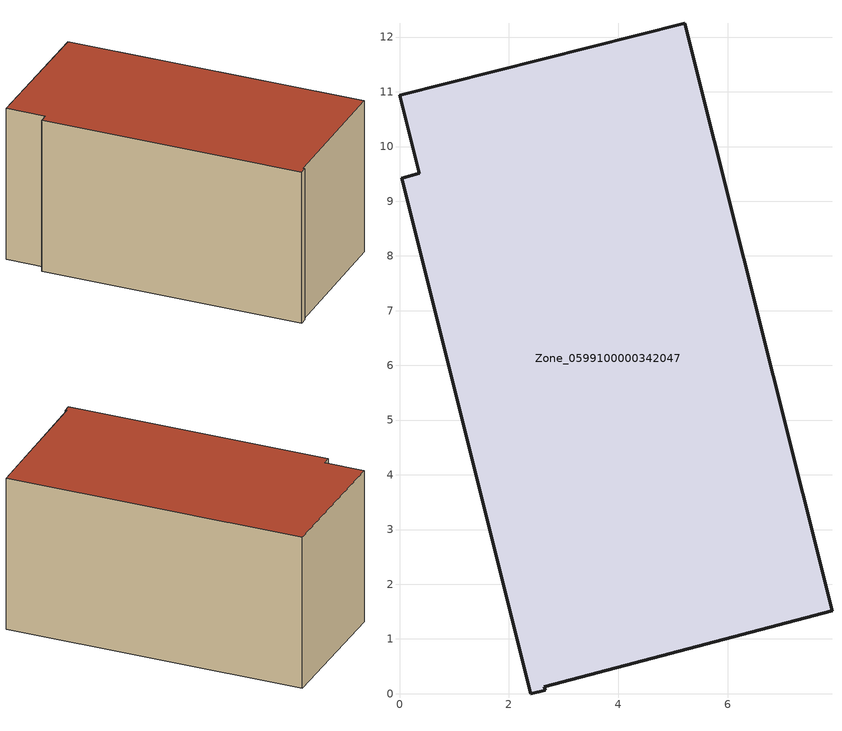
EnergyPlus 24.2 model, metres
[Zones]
Zone_0599100000342047
 floor ground (C_G): 5.21,12.25 7.91,1.52 2.64,0.13 2.66,0.07 2.4,0 0.04,9.42 0.36,9.51 0,10.94 z0
 wall outside (C_F): 2.66,0.07 2.64,0.13 7.91,1.52 5.21,12.25 0,10.94 0.36,9.51 0.04,9.42 2.4,0 2.66,0.07 z0:5.85
 roof outside (C_R): 7.91,1.52 5.21,12.25 0,10.94 0.36,9.51 0.04,9.42 2.4,0 2.66,0.07 2.64,0.13 z5.85
[BUILDING]
Pand.0599100000342047: North Axis=0; Terrain=City; Loads Convergence Tolerance Value=0.04; Temperature Convergence Tolerance Value=0.4; Solar Distribution=FullExterior; Maximum Number of Warmup Days=25; Minimum Number of Warmup Days=1
[Site:Location]
Rotterdam.The.Hague.AP_ZH_NLD Design_Conditions: Latitude=51.96; Longitude=4.45; Time Zone=1; Elevation=-4.5
[SITE:GROUNDTEMPERATURE:BUILDINGSURFACE]
18, 18, 18, 18, 18, 18, 18, 18, 18, 18, 18, 18
[MATERIAL] Thermal Absorptance=0.9; Solar Absorptance=0.7; Visible Absorptance=0.7
Name | Roughness | Thickness | Conductivity | Density | Specific Heat
G.TC.1992-2005 | MediumSmooth | 0.15 | 0.06 | 540 | 1210
F.TC.1992-2005 | Rough | 0.3 | 0.12 | 1920 | 840
R.TC.1992-2005 | MediumRough | 0.2 | 0.08 | 1500 | 1000
[CONSTRUCTION]
C_G: G.TC.1992-2005
C_F: F.TC.1992-2005
C_R: R.TC.1992-2005
[ZONE]
Zone_0599100000342047: Type=1; Multiplier=1; Ceiling Height=Autocalculate; Volume=Autocalculate; Floor Area=autocalculate; Part of Total Floor Area=Yes
[ZONEINFILTRATION:DESIGNFLOWRATE]
Infil_Zone_0599100000342047: Zone or ZoneList or Space or SpaceList=Zone_0599100000342047; Schedule=AlwaysOn; Design Flow Rate Calculation Method=Flow/Area; Flow Rate per Floor Area=0.0015; Constant Term Coefficient=1; Temperature Term Coefficient=0; Velocity Term Coefficient=0; Velocity Squared Term Coefficient=0
[HVACTEMPLATE:ZONE:IDEALLOADSAIRSYSTEM]
Zone_0599100000342047: Maximum Heating Supply Air Temperature=50; Minimum Cooling Supply Air Temperature=13; Maximum Heating Supply Air Humidity Ratio=0.0156; Minimum Cooling Supply Air Humidity Ratio=0.0077; Heating Limit=NoLimit; Cooling Limit=NoLimit; Dehumidification Control Type=ConstantSensibleHeatRatio; Cooling Sensible Heat Ratio=0.7; Dehumidification Setpoint=60; Humidification Control Type=None; Humidification Setpoint=30; Outdoor Air Method=None; Outdoor Air Flow Rate per Person=0.00944; Outdoor Air Flow Rate per Zone Floor Area=0; Outdoor Air Flow Rate per Zone=0; Demand Controlled Ventilation Type=None; Outdoor Air Economizer Type=NoEconomizer; Heat Recovery Type=None; Sensible Heat Recovery Effectiveness=0.7; Latent Heat Recovery Effectiveness=0.65
[ZONECONTROL:THERMOSTAT]
ThermostatControl_Zone_0599100000342047: Zone or ZoneList=Zone_0599100000342047; Control Type Schedule=DualSetpointControlType; Control 1=Thermostat_Zone_0599100000342047; Temperature Difference Between Cutout And Setpoint=0
[THERMOSTATSETPOINT:DUALSETPOINT]
Thermostat_Zone_0599100000342047: Heating Setpoint Temperature Schedule=HeatingSetpoint_Zone_0599100000342047; Cooling Setpoint Temperature Schedule=CoolingSetpoint_Zone_0599100000342047
[SCHEDULE:COMPACT]
HeatingSetpoint_Zone_0599100000342047: Through: 12/31, For: AllDays, Until: 24:00, 21
CoolingSetpoint_Zone_0599100000342047: Through: 12/31, For: AllDays, Until: 24:00, 24
DualSetpointControlType: Through: 12/31, For: AllDays, Until: 24:00, 4
AlwaysOn: Through: 12/31, For: AllDays, Until: 24:00, 1
